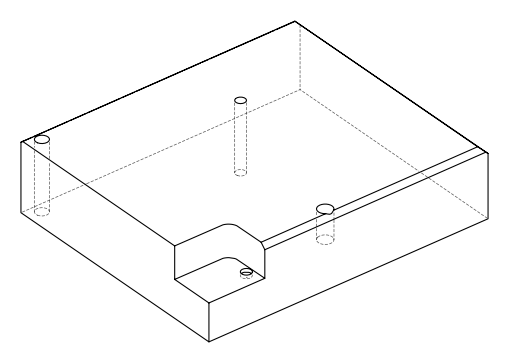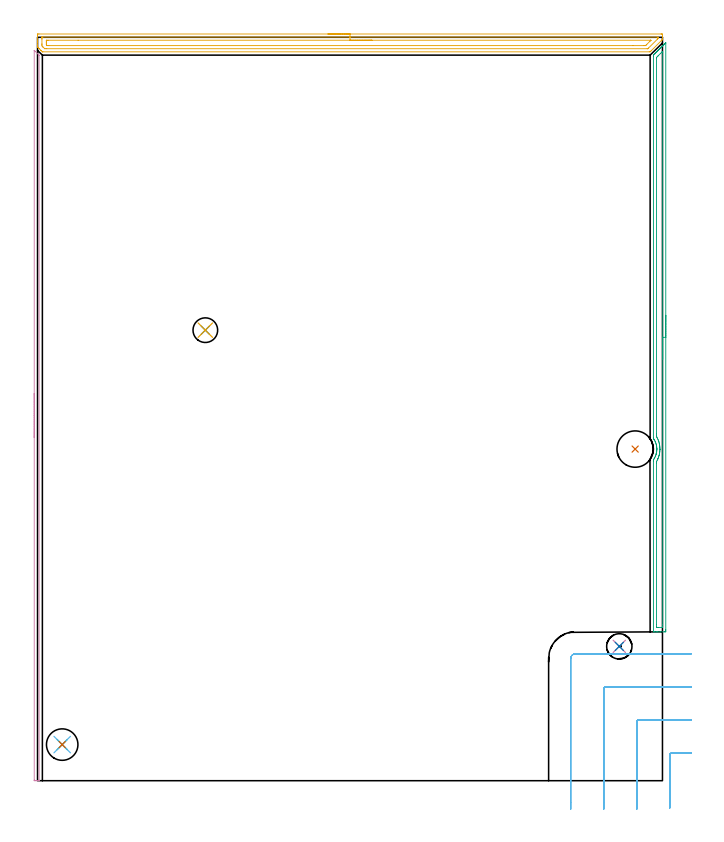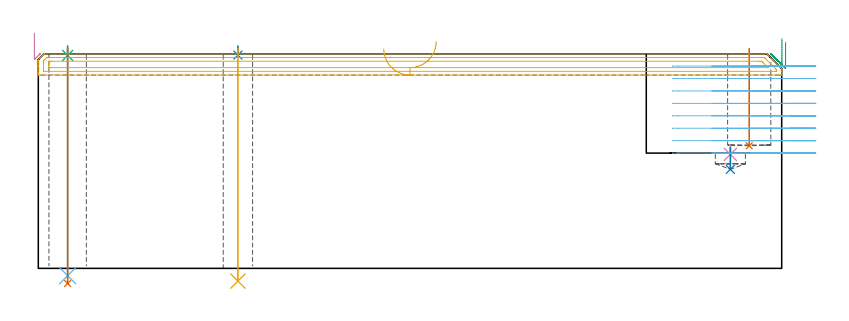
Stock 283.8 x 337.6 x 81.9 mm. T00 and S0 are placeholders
(PLAN: 12 operations, 7 tool changes, 21.4 min)
(1 INDEXABLE_INSERT_DRILL_BLIND_HOLE_FROM_SOLID | STEP1POCKET | NXT0302_004 | 0.15 min | 7453 mm3)
(2 SPOT_DRILL | STEP1HOLE | NXT0321_9005460120000 | 0.03 min | 1 mm3)
(3 SPOT_DRILL_1 | STEP1HOLE_1 | NXT0321_9005460120000 | 0.03 min | 3 mm3)
(4 SPOT_DRILL_2 | STEP1POCKET_1 | NXT0321_9005460120000 | 0.04 min | 4176 mm3)
(5 DRILL_THROUGH_HOLE_INTO_CENTER | STEP1HOLE | UGT0301_223 | 0.36 min | 8047 mm3)
(6 DRILL_THROUGH_HOLE_INTO_CENTER_1 | STEP1HOLE_1 | NXT0301_042 | 0.35 min | 3218 mm3)
(7 DRILL_TO_ENLARGE_THROUGH_HOLE | STEP1HOLE_1 | UGT0301_275 | 0.36 min | 9907 mm3)
(8 DRILL_BLIND_HOLE_INTO_CENTER | STEP1POCKET_1 | NXT0301_086 | 0.04 min | 584 mm3)
(9 AREA_MILL | FG_CHAMFER_SURFACE | UGT0205_001 | 4.45 min | 4283 mm3)
(10 AREA_MILL_1 | FG_CHAMFER_SURFACE_1 | UGT0205_001 | 2.8 min | 809 mm3)
(11 AREA_MILL_2 | FG_CHAMFER_SURFACE_2 | UGT0205_001 | 6.98 min | 9206 mm3)
(12 MILL_CORNER_NOTCH_RECTANGULAR | CORNER_NOTCH_RECTANGULAR | UGT0201_094 | Follow Part, ap 5, ae 75% | 5.87 min | 126930 mm3)
(TOOL NXT0302_004 | Index. Insert Drill 16.5mm [880-D1650L20-05] | D16.5 PA176 FL83 Z2)
(TOOL NXT0321_9005460120000 | NC Spot Drill, 142deg, 12mm, Carbide, Uncoated | D12 PA142 FL30 Z2)
(TOOL UGT0301_223 | Twist Drill 11.2 mm | D11.2 PA118 FL90 Z2)
(TOOL NXT0301_042 | Carbide Drill 7.1mm [860.1-0710-057A1-MM 2214] | D7.1 PA140 FL85 Z2)
(TOOL UGT0301_275 | Twist Drill 14.3 mm | D14.3 PA118 FL114 Z2)
(TOOL NXT0301_086 | Carbide Drill 11.5mm [860.1-1150-035A1-MM 2214] | D11.5 PA140 FL55 Z2)
(TOOL UGT0205_001 | Chamfer Mill 20 x 3 x 45 deg. | D20 FL50 Z2)
(TOOL UGT0201_094 | End mill 20 mm | D20 FL38 Z4)
(OP 1 INDEXABLE_INSERT_DRILL_BLIND_HOLE_FROM_SOLID)
G17 G21 G94 G90
T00 M6
G54
G17 G0 G90 X271.4 Y150.6 S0 M3
G43 Z91.9 H1
G94 G81 G98 Z46.8 F250. R83.9
G80
M5
M2
(OP 2 SPOT_DRILL)
G17 G21 G94 G90
T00 M6
G54
G17 G0 G90 X76.2 Y204.6 S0 M3
G43 Z91.9 H0
G94 G81 G98 Z81.418 F250. R84.9
G80
M5
M2
(OP 3 SPOT_DRILL_1)
G17 G21 G94 G90
T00 M6
G54
G17 G0 G90 X11.2 Y16.4 S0 M3
G43 Z91.9 H0
G94 G81 G98 Z81.285 F250. R84.9
G80
M5
M2
(OP 4 SPOT_DRILL_2)
G17 G21 G94 G90
T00 M6
G54
G17 G0 G90 X264.2 Y61. S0 M3
G43 Z91.9 H0
G94 G81 G98 Z43.505 F250. R47.
G80
M5
M2
(OP 5 DRILL_THROUGH_HOLE_INTO_CENTER)
G17 G21 G94 G90
T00 M6
G54
G17 G0 G90 X76.2 Y204.6 S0 M3
G43 Z91.9 H0
G94 G73 G98 Z-4.865 F250. Q10.846 R83.9
G80
M5
M2
(OP 6 DRILL_THROUGH_HOLE_INTO_CENTER_1)
G17 G21 G94 G90
T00 M6
G54
G17 G0 G90 X11.2 Y16.4 S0 M3
G43 Z91.9 H1
G94 G73 G98 Z-2.792 F250. Q7.058 R83.9
G80
M5
M2
(OP 7 DRILL_TO_ENLARGE_THROUGH_HOLE)
G17 G21 G94 G90
T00 M6
G54
G17 G0 G90 X11.2 Y16.4 S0 M3
G43 Z91.9 H0
G94 G73 G98 Z-5.796 F250. Q12.528 R83.9
G80
M5
M2
(OP 8 DRILL_BLIND_HOLE_INTO_CENTER)
G17 G21 G94 G90
T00 M6
G54
G17 G0 G90 X264.2 Y61. S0 M3
G43 Z91.9 H1
G94 G81 G98 Z37.8 F250. R46.
G80
M5
M2
(OP 9 AREA_MILL)
G17 G21 G94 G90
T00 M6
G54
G17 G0 G90 X285.3 Y211.35 S1061 M3
G43 Z91.9 H0
Z86.3
G94 G1 Y211.312 Z85.428 F250.
Y211.198 Z84.564
Y211.009 Z83.712
Y210.747 Z82.88
Y210.413 Z82.074
Y210.01 Z81.3
Y209.541 Z80.564
Y209.01 Z79.872
Y208.421 Z79.229
Y207.778 Z78.64
Y207.086 Z78.108
Y206.35 Z77.64
Y205.576 Z77.237
Y204.77 Z76.903
Y203.938 Z76.641
Y203.086 Z76.452
Y202.221 Z76.338
Y201.35 Z76.3
Y68.537
X285.299 Y68.22 Z76.301
X285.293 Y67.65 Z76.304
X285.291 Y67.608 Z76.305
X284.726 Y67.6 Z76.87
X282.945 Z78.649
X281.51 Z80.087
X281.165 Z80.43
X280.145 Z81.455
X279.748 Y67.608 Z81.844
X279.703 Y67.61 Z81.888
X279.7 Y67.773 Z81.9
Y145.06
X279.703 Y145.75 Z81.888
X279.832 Y145.95 Z81.768
X279.86 Y145.992 Z81.74
X280.126 Y146.434 Z81.473
X280.369 Y146.885 Z81.228
X280.562 Y147.294 Z81.037
X280.621 Y147.445 Z80.978
X280.75 Y147.777 Z80.849
X280.895 Y148.222 Z80.701
X280.942 Y148.392 Z80.657
X280.953 Y148.433 Z80.646
X281.004 Y148.634 Z80.589
X281.014 Y148.67 Z80.58
X281.108 Y149.116 Z80.49
X281.176 Y149.563 Z80.421
X281.221 Y150.009 Z80.378
X281.232 Y150.247 Z80.368
X281.238 Y150.421 Z80.355
X281.239 Y150.456
X281.237 Y150.641 Z80.354
Y150.774 Z80.358
X281.233 Y150.88 Z80.356
Y150.903 Z80.357
X281.208 Y151.349 Z80.389
X281.157 Y151.796 Z80.442
X281.084 Y152.208 Z80.511
X281.078 Y152.242 Z80.517
X280.982 Y152.655 Z80.613
X280.974 Y152.69 Z80.622
X280.848 Y153.135 Z80.751
X280.703 Y153.548 Z80.895
X280.557 Y153.922 Z81.041
X280.523 Y153.995 Z81.073
X280.509 Y154.028 Z81.087
X280.285 Y154.478 Z81.313
X280.037 Y154.92 Z81.56
X279.988 Y155. Z81.612
X279.98 Y155.013 Z81.62
X279.759 Y155.359 Z81.839
X279.706 Y155.444 Z81.892
X279.7 Y155.782 Z81.9
Y329.119
X279.705 Y329.503 Z81.891
X279.813 Y329.614 Z81.784
X280.274 Y330.076 Z81.322
X280.336 Y330.137 Z81.263
X280.51 Y330.31 Z81.089
X280.571 Y330.373 Z81.025
X280.632 Y330.432 Z80.967
X280.808 Y330.608 Z80.791
X280.868 Y330.669 Z80.729
X280.928 Y330.728 Z80.671
X281.106 Y330.906 Z80.493
X281.165 Y330.966 Z80.432
X281.223 Y331.024 Z80.376
X281.403 Y331.204 Z80.196
X281.461 Y331.263 Z80.135
X281.519 Y331.319 Z80.08
X281.701 Y331.502 Z79.898
X281.758 Y331.56 Z79.839
X281.815 Y331.615 Z79.784
X281.999 Y331.799 Z79.6
X282.055 Y331.856 Z79.542
X282.11 Y331.911 Z79.489
X282.297 Y332.097 Z79.302
X282.352 Y332.153 Z79.245
X282.406 Y332.206 Z79.193
X282.595 Y332.395 Z79.004
X282.648 Y332.45 Z78.948
X282.702 Y332.502 Z78.897
X282.893 Y332.693 Z78.706
X282.945 Y332.746 Z78.652
X282.997 Y332.798 Z78.602
X283.19 Y332.991 Z78.409
X283.242 Y333.043 Z78.355
X283.293 Y333.093 Z78.306
X283.488 Y333.289 Z78.111
X283.539 Y333.34 Z78.058
X283.589 Y333.389 Z78.01
X283.786 Y333.586 Z77.813
X283.835 Y333.637 Z77.762
X283.884 Y333.685 Z77.715
X284.084 Y333.884 Z77.515
X284.132 Y333.933 Z77.465
X284.18 Y333.98 Z77.419
X284.382 Y334.182 Z77.217
X284.429 Y334.23 Z77.168
X284.476 Y334.276 Z77.123
X284.68 Y334.48 Z76.919
X284.726 Y334.527 Z76.872
X284.861 Y334.661 Z76.739
X284.978 Y334.778 Z76.622
X285.171 Y334.972 Z76.427
X285.278 Y335.076 Z76.319
X285.294 Y335.083 Z76.303
X285.299 Y335.076 Z76.299
X285.3 Y334.864 Z76.3
Y201.35
X283.886 Z77.714
Y70.85
X283.882 Y70.007 Z77.718
X283.879 Y69.963 Z77.721
X283.835 Y69.61 Z77.765
X283.348 Y69.602 Z78.252
X282.055 Y69.601 Z79.545
X281.567 Y69.603 Z80.033
X281.165 Y69.61 Z80.435
X281.121 Y70.007 Z80.479
X281.118 Y70.054 Z80.482
X281.114 Y70.9 Z80.486
Y70.951
Y144.217
X281.116 Y144.639 Z80.484
X281.119 Y144.849 Z80.482
X281.121 Y144.953 Z80.479
X281.131 Y145.002 Z80.469
X281.165 Y145.074 Z80.435
X281.472 Y145.645 Z80.128
X281.626 Y145.954 Z79.974
X281.708 Y146.128 Z79.892
X281.761 Y146.249 Z79.839
X282.002 Y146.847 Z79.598
X282.01 Y146.869 Z79.59
X282.016 Y146.886 Z79.584
X282.055 Y147.003 Z79.545
X282.227 Y147.568 Z79.373
X282.273 Y147.741 Z79.327
X282.403 Y148.284 Z79.197
X282.475 Y148.634 Z79.125
X282.538 Y149.043 Z79.062
X282.595 Y149.528 Z79.005
X282.624 Y149.85 Z78.976
X282.653 Y150.421 Z78.947
X282.656 Y150.481 Z78.944
Y150.51
X282.655 Y150.571 Z78.945
X282.651 Y150.716 Z78.949
X282.625 Y151.315 Z78.975
X282.6 Y151.661 Z79.
X282.534 Y152.208 Z79.066
X282.449 Y152.706 Z79.151
X282.362 Y153.101 Z79.238
X282.283 Y153.427 Z79.317
X282.154 Y153.895 Z79.446
X282.122 Y153.995 Z79.478
X282.055 Y154.19 Z79.545
X281.788 Y154.888 Z79.812
X281.561 Y155.384 Z80.039
X281.356 Y155.782 Z80.244
X281.165 Y156.147 Z80.435
X281.12 Y156.675 Z80.48
X281.117 Y156.723 Z80.483
X281.114 Y157.569 Z80.486
Y157.619
X281.115 Y328.276 Z80.485
X281.116 Y328.327 Z80.484
X281.121 Y328.427 Z80.479
X281.126 Y328.465 Z80.474
X281.136 Y328.478 Z80.464
X281.165 Y328.512 Z80.435
X281.466 Y328.816 Z80.134
X281.769 Y329.119 Z79.831
X282.945 Y330.296 Z78.655
X283.556 Y330.906 Z78.044
X283.697 Y331.045 Z77.903
X283.835 Y331.179 Z77.765
X283.875 Y331.214 Z77.725
X283.882 Y331.057 Z77.718
X283.885 Y330.957 Z77.715
Y330.906
X283.886 Y330.855 Z77.714
Y201.35
Y200.478 Z77.752
Y199.613 Z77.866
Y198.762 Z78.055
Y197.93 Z78.317
Y197.124 Z78.651
Y196.35 Z79.054
Y195.614 Z79.523
Y194.922 Z80.054
Y194.279 Z80.643
Y193.689 Z81.286
Y193.158 Z81.978
Y192.69 Z82.714
Y192.287 Z83.488
Y191.953 Z84.294
Y191.691 Z85.126
Y191.502 Z85.978
Y191.388 Z86.843
Y191.35 Z87.714
G0 Z91.9
M5
M2
(OP 10 AREA_MILL_1)
G17 G21 G94 G90
T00 M6
G54
G17 G0 G90 X-1.5 Y155.85 S1061 M3
G43 Z91.9 H0
Z89.7
G94 G1 Y155.888 Z88.828 F250.
Y156.002 Z87.964
Y156.191 Z87.112
Y156.453 Z86.28
Y156.787 Z85.474
Y157.19 Z84.7
Y157.659 Z83.964
Y158.19 Z83.272
Y158.779 Z82.629
Y159.422 Z82.04
Y160.114 Z81.508
Y160.85 Z81.04
Y161.624 Z80.637
Y162.43 Z80.303
Y163.262 Z80.041
Y164.114 Z79.852
Y164.978 Z79.738
Y165.85 Z79.7
Y331.577
X-1.496 Y331.65 Z79.703
X-1.492 Y331.681 Z79.704
X-1.4 Y331.6 Z79.799
X-0.884 Y331.085 Z80.315
X0.478 Y329.722 Z81.678
X0.637 Y329.561 Z81.834
X0.696 Y329.495 Z81.889
X0.7 Y329.298 Z81.9
Y0.169
X0.697 Y0.01 Z81.888
X0.613 Y0.004 Z81.805
X0.523 Y0. Z81.722
X0.255 Z81.454
X-0.4 Z80.794
X-0.727 Z80.469
X-1.12 Z80.076
X-1.266 Y0.002 Z79.93
X-1.491 Y0.005 Z79.705
X-1.494 Y0.051 Z79.703
X-1.499 Y0.169 Z79.701
X-1.5 Y0.289 Z79.7
Y165.85
Y166.722 Z79.738
Y167.587 Z79.852
Y168.438 Z80.041
Y169.27 Z80.303
Y170.076 Z80.637
Y170.85 Z81.04
Y171.586 Z81.508
Y172.278 Z82.04
Y172.921 Z82.629
Y173.51 Z83.272
Y174.042 Z83.964
Y174.51 Z84.7
Y174.913 Z85.474
Y175.247 Z86.28
Y175.509 Z87.112
Y175.698 Z87.964
Y175.812 Z88.828
Y175.85 Z89.7
G0 Z91.9
M5
M2
(OP 11 AREA_MILL_2)
G17 G21 G94 G90
T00 M6
G54
G17 G0 G90 X131.9 Y339.1 S1061 M3
G43 Z91.9 H0
Z83.8
G94 G1 X131.938 Z82.928 F250.
X132.052 Z82.064
X132.241 Z81.212
X132.503 Z80.38
X132.837 Z79.574
X133.24 Z78.8
X133.708 Z78.064
X134.24 Z77.372
X134.829 Z76.729
X135.472 Z76.14
X136.164 Z75.609
X136.9 Z75.14
X137.674 Z74.737
X138.48 Z74.403
X139.312 Z74.141
X140.163 Z73.952
X141.028 Z73.838
X141.9 Z73.8
X283.171
X283.363 Y339.098 Z73.802
X283.797 Y339.091 Z73.805
X283.8 Y338.951 Z73.946
Y337.706 Z75.188
Y336.624 Z76.274
X283.799 Y336.6 Z76.298
Y336.599 Z76.299
X283.767 Y336.567 Z76.332
X283.58 Y336.378 Z76.518
X283.469 Y336.268 Z76.63
X283.244 Y336.044 Z76.855
X278.673 Y331.473 Z81.426
X278.3 Y331.101 Z81.797
X278.203 Y331.006 Z81.892
X277.807 Y331. Z81.9
X2.413 Y331.002 Z81.898
X2.263 Y331.007 Z81.89
X2.187 Y331.012 Z81.883
X1.691 Y331.508 Z81.391
X1.614 Y331.585 Z81.314
X1.586 Y331.614 Z81.285
X1.523 Y331.675 Z81.221
X0.805 Y332.394 Z80.503
X0.459 Y332.741 Z80.158
X0.263 Y332.937 Z79.963
X0.033 Y333.171 Z79.727
X0.004 Y333.207 Z79.69
X0. Y333.376 Z79.522
Y334.165 Z78.73
Y335.41 Z77.487
Y335.936 Z76.959
Y338.329 Z74.567
X0.003 Y338.592 Z74.304
X0.009 Y339.091 Z73.806
X0.122 Y339.094 Z73.803
X0.629 Y339.1 Z73.8
X141.9
Y337.686 Z75.214
X281.405 Y337.685 Z75.215
X281.79 Y337.671 Z75.229
X281.792 Y337.553 Z75.347
X281.791 Y337.302 Z75.598
X281.772 Y337.034 Z75.866
X281.568 Y336.821 Z76.079
X281.477 Y336.728 Z76.172
X277.473 Y332.723 Z80.177
X277.286 Y332.537 Z80.363
X277.216 Y332.471 Z80.429
X277.173 Y332.435 Z80.465
X277.154 Y332.421 Z80.479
X277.13 Y332.42 Z80.48
X276.912 Y332.415 Z80.485
X276.891 Y332.414 Z80.486
X4.182 Y332.416 Z80.484
X3.311 Y332.422 Z80.478
X3.281 Y332.423 Z80.477
X2.417 Y333.236 Z79.664
X2.376 Y333.279 Z79.621
X2.01 Y333.682 Z79.218
X2.005 Y334.165 Z78.735
X2.001 Y334.577 Z78.323
Y336.821 Z76.079
X2.002 Y337.232 Z75.668
X2.01 Y337.646 Z75.254
X2.017 Y337.68 Z75.22
X2.036 Y337.681 Z75.219
X2.09 Y337.684 Z75.216
X2.199 Y337.685 Z75.215
X2.417 Y337.686 Z75.214
X141.9
Y336.271 Z76.629
X278.362
X278.439 Y336.27 Z76.63
X278.508 Y336.267 Z76.633
X278.545 Y336.265 Z76.635
X278.532 Y336.244 Z76.657
X278.498 Y336.202 Z76.698
X278.466 Y336.168 Z76.732
X278.236 Y335.936 Z76.965
X278.022 Y335.722 Z77.178
X276.688 Y334.387 Z78.513
X276.465 Y334.165 Z78.735
X276.241 Y333.944 Z78.956
X276.163 Y333.87 Z79.03
X276.135 Y333.846 Z79.054
X276.101 Y333.835 Z79.065
X276.018 Y333.834 Z79.066
X275.462 Y333.829 Z79.071
X270.364
X5.099 Y333.831 Z79.069
X4.541 Y333.833 Z79.067
X4.374 Y333.835 Z79.065
X4.294 Y333.838 Z79.062
X4.205 Y333.912 Z78.988
X4.079 Y334.035 Z78.865
X4.014 Y334.1 Z78.8
X4.01 Y334.165 Z78.735
X4.003 Y334.365 Z78.535
X4. Y335.05 Z77.85
Y335.253 Z77.647
Y335.936 Z76.965
X4.001 Y336.137 Z76.763
X4.005 Y336.206 Z76.694
X4.01 Y336.256 Z76.644
X4.038 Y336.265 Z76.635
X4.205 Y336.267 Z76.633
X4.761 Y336.271 Z76.629
X18.427 Y336.272 Z76.628
X141.9 Y336.271 Z76.629
X142.772 Z76.667
X143.636 Z76.78
X144.488 Z76.969
X145.32 Z77.232
X146.126 Z77.565
X146.9 Z77.968
X147.636 Z78.437
X148.328 Z78.968
X148.971 Z79.557
X149.56 Z80.201
X150.091 Z80.893
X150.56 Z81.629
X150.963 Z82.402
X151.297 Z83.208
X151.559 Z84.04
X151.748 Z84.892
X151.862 Z85.757
X151.9 Z86.629
G0 Z91.9
M5
M2
(OP 12 MILL_CORNER_NOTCH_RECTANGULAR)
G17 G21 G94 G90
T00 M6
G54
G17 G0 G90 X296.8 Y12.6 S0 M3
G43 Z91.969 H0
Z77.223
G94 G1 X293.8 F250.
X288.095 F500.
G3 X287.1 Y11.605 R1.
G1 Y-9.44
Y-12.44 F250.
G0 Z91.969
X296.8 Y27.6
Z77.223
G1 X293.8
X273.095 F500.
G3 X272.1 Y26.605 R1.
G1 Y-10.
Y-13. F250.
G0 Z91.969
X296.8 Y42.6
Z77.223
G1 X293.8
X258.096 F500.
G3 X257.1 Y41.604 R1.
G1 Y-10.
Y-13. F250.
G0 Z91.969
X296.8 Y57.6
Z77.223
G1 X293.8
X244.3 F500.
G3 X242.1 Y55.4 R2.2
G1 Y-10.
Y-13. F250.
G0 Z91.969
X296.8 Y12.6
Z72.476
G1 X293.8
X288.095 F500.
G3 X287.1 Y11.605 R1.
G1 Y-9.44
Y-12.44 F250.
G0 Z91.969
X296.8 Y27.6
Z72.476
G1 X293.8
X273.095 F500.
G3 X272.1 Y26.605 R1.
G1 Y-10.
Y-13. F250.
G0 Z91.969
X296.8 Y42.6
Z72.476
G1 X293.8
X258.096 F500.
G3 X257.1 Y41.604 R1.
G1 Y-10.
Y-13. F250.
G0 Z91.969
X296.8 Y57.6
Z72.476
G1 X293.8
X244.3 F500.
G3 X242.1 Y55.4 R2.2
G1 Y-10.
Y-13. F250.
G0 Z91.969
X296.8 Y12.6
Z67.73
G1 X293.8
X288.095 F500.
G3 X287.1 Y11.605 R1.
G1 Y-9.44
Y-12.44 F250.
G0 Z91.969
X296.8 Y27.6
Z67.73
G1 X293.8
X273.095 F500.
G3 X272.1 Y26.605 R1.
G1 Y-10.
Y-13. F250.
G0 Z91.969
X296.8 Y42.6
Z67.73
G1 X293.8
X258.096 F500.
G3 X257.1 Y41.604 R1.
G1 Y-10.
Y-13. F250.
G0 Z91.969
X296.8 Y57.6
Z67.73
G1 X293.8
X244.3 F500.
G3 X242.1 Y55.4 R2.2
G1 Y-10.
Y-13. F250.
G0 Z91.969
X296.8 Y12.6
Z62.984
G1 X293.8
X288.095 F500.
G3 X287.1 Y11.605 R1.
G1 Y-9.44
Y-12.44 F250.
G0 Z91.969
X296.8 Y27.6
Z62.984
G1 X293.8
X273.095 F500.
G3 X272.1 Y26.605 R1.
G1 Y-10.
Y-13. F250.
G0 Z91.969
X296.8 Y42.6
Z62.984
G1 X293.8
X258.096 F500.
G3 X257.1 Y41.604 R1.
G1 Y-10.
Y-13. F250.
G0 Z91.969
X296.8 Y57.6
Z62.984
G1 X293.8
X244.3 F500.
G3 X242.1 Y55.4 R2.2
G1 Y-10.
Y-13. F250.
G0 Z91.969
X296.8 Y12.6
Z58.238
G1 X293.8
X288.095 F500.
G3 X287.1 Y11.605 R1.
G1 Y-9.44
Y-12.44 F250.
G0 Z91.969
X296.8 Y27.6
Z58.238
G1 X293.8
X273.095 F500.
G3 X272.1 Y26.605 R1.
G1 Y-10.
Y-13. F250.
G0 Z91.969
X296.8 Y42.6
Z58.238
G1 X293.8
X258.096 F500.
G3 X257.1 Y41.604 R1.
G1 Y-10.
Y-13. F250.
G0 Z91.969
X296.8 Y57.6
Z58.238
G1 X293.8
X244.3 F500.
G3 X242.1 Y55.4 R2.2
G1 Y-10.
Y-13. F250.
G0 Z91.969
X296.8 Y12.6
Z53.492
G1 X293.8
X288.095 F500.
G3 X287.1 Y11.605 R1.
G1 Y-9.44
Y-12.44 F250.
G0 Z91.969
X296.8 Y27.6
Z53.492
G1 X293.8
X273.095 F500.
G3 X272.1 Y26.605 R1.
G1 Y-10.
Y-13. F250.
G0 Z91.969
X296.8 Y42.6
Z53.492
G1 X293.8
X258.096 F500.
G3 X257.1 Y41.604 R1.
G1 Y-10.
Y-13. F250.
G0 Z91.969
X296.8 Y57.6
Z53.492
G1 X293.8
X244.3 F500.
G3 X242.1 Y55.4 R2.2
G1 Y-10.
Y-13. F250.
G0 Z91.969
X296.8 Y12.6
Z48.746
G1 X293.8
X288.095 F500.
G3 X287.1 Y11.605 R1.
G1 Y-9.44
Y-12.44 F250.
G0 Z91.969
X296.8 Y27.6
Z48.746
G1 X293.8
X273.095 F500.
G3 X272.1 Y26.605 R1.
G1 Y-10.
Y-13. F250.
G0 Z91.969
X296.8 Y42.6
Z48.746
G1 X293.8
X258.096 F500.
G3 X257.1 Y41.604 R1.
G1 Y-10.
Y-13. F250.
G0 Z91.969
X296.8 Y57.6
Z48.746
G1 X293.8
X244.3 F500.
G3 X242.1 Y55.4 R2.2
G1 Y-10.
Y-13. F250.
G0 Z91.969
X296.8 Y12.6
Z44.
G1 X293.8
X288.095 F500.
G3 X287.1 Y11.605 R1.
G1 Y-9.44
Y-12.44 F250.
G0 Z91.969
X296.8 Y27.6
Z44.
G1 X293.8
X273.095 F500.
G3 X272.1 Y26.605 R1.
G1 Y-10.
Y-13. F250.
G0 Z91.969
X296.8 Y42.6
Z44.
G1 X293.8
X258.096 F500.
G3 X257.1 Y41.604 R1.
G1 Y-10.
Y-13. F250.
G0 Z91.969
X296.8 Y57.6
Z44.
G1 X293.8
X244.3 F500.
G3 X242.1 Y55.4 R2.2
G1 Y-10.
Y-13. F250.
G0 Z91.969
M5
M2
